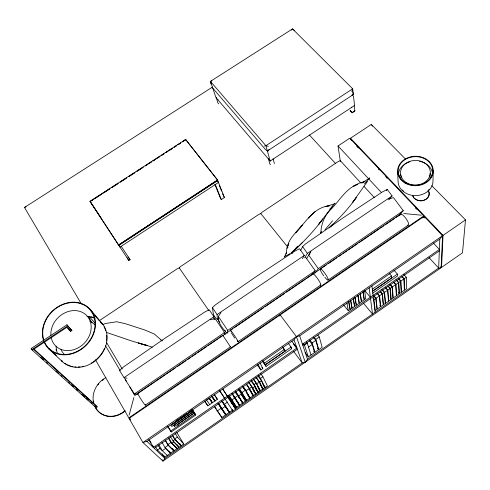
<?xml version="1.0" encoding="UTF-8"?>
<svg xmlns="http://www.w3.org/2000/svg" width="490" height="490" viewBox="0 0 490 490"><rect width="100%" height="100%" fill="white"/><g stroke="black" fill="none" stroke-linecap="round" stroke-linejoin="round"><path stroke-width="0.73" d="M433.227 170.318L433.007 180.443A17.469 14.541 -1.2 0 1 415.979 195.584A17.469 14.541 -1.2 0 1 398.082 181.374L397.629 171.365M224.432 334.633L224.506 332.545L215.177 318.616L210.259 319.768M439.793 239.132L299.684 335.871L296.425 336.575L294.018 339.784L146.896 441.368L142.939 442.513L442.568 235.708L439.793 239.132L438.66 268.085L307.493 359.268L305.221 362.19L302.195 362.949L164.897 458.395L162.968 461.108L142.939 442.513L129.084 418.374L424.12 216.323L442.568 235.708L441.129 267.681L162.968 461.108L162.214 459.81M431.788 185.71L465.5 219.881L462.499 252.822L441.551 267.387L443.015 235.396L350.485 138.235L371.322 124.411L405.567 159.128M101.001 217.903L89.989 201.28L118.611 245.061L217.64 180.087L185.63 139.478L89.989 201.28L119.977 247.119L218.546 182.396L217.609 181.208M267.858 150.644L267.748 152.31L270.192 161.032L354.552 105.472L353.48 95.985L352.071 95.342M227.458 333.249L227.691 330.376L218.35 316.46L220.984 312.498M286.142 253.955L286.742 248.846L288.745 243.377M354.938 110.691L352.463 112.7L351.943 112.669L350.148 110.832L350.221 110.409M354.246 105.675L354.325 105.246L354.84 110.899L352.439 112.486L350.117 110.618M268.404 158.374L269.665 163.636L270.498 164.615M216.194 97.247L217.805 102.698L218.791 103.856M129.127 415.146L133.868 397.555M351.832 91.569L352.678 88.812L352.42 88.304M288.763 243.377L287.085 248.167C288.475 238.489 296.536 232.119 302.471 225.051L295.47 232.897C305.558 222.717 313.49 207.246 329.464 205.769L325.476 206.664L333.218 204.214M320.607 233.632L321.152 232.236M321.409 231.574L320.846 232.989C321.128 224.616 324.074 216.568 329.899 210.4C339.019 201.647 345.334 188.803 357.706 184.197M286.509 252.491L285.027 255.443M145.426 405.071L230.447 346.877L222.791 335.264L222.981 335.809M300.609 250.457L302.63 246.672L305.35 244.026L343.962 217.272L382.372 191.951L387.253 189.452L392.098 195.933L389.146 199.436M302.44 258.653L304.296 255.443L299.549 248.755L294.956 251.052L255.339 277.181L215.661 304.658L212.427 307.665L213.462 314.684L215.655 317.949M304.688 257.911L307.377 253.355L392.098 195.933M306.464 258.898L310.874 251.56L308.731 255.161L318.298 268.63L314.923 273.157M279.38 315.989L280.151 314.917L296.425 336.575L305.221 362.19M367.482 181.337L352.653 202.364L356.267 197.562C348.445 208.783 338.988 218.748 328.943 227.979M312.534 274.382L315.205 270.737L305.65 257.25M332.918 205.763L318.782 224.236L322.922 218.907C314.102 230.882 303.8 241.668 292.873 251.713L297.35 247.346L293.29 251.45L291.134 252.987M422.784 218.032L424.12 216.323M325.011 229.737L332.545 220.806M386.341 190.598L387.253 189.452M368.388 179.548L369.73 177.882L364.462 183.964M292.12 252.436L297.608 246.133M329.776 209.224L335.093 203.136L333.849 203.987M285.664 255.339L284.212 256.999L285.211 256.405M398.052 216.108L403.276 210.712L393.513 197.66L388.074 199.228M99.078 320.821L177.202 268.783L179.199 267.865L180.639 266.499L258.579 214.577L260.766 213.53L261.923 212.348L337.855 161.774L340.225 160.591L360.959 183.082M296.622 248.191L302.563 242.434M330.407 226.65L333.035 224.108L329.433 227.513M308.406 218.013L315.021 211.613M291.219 30.111L292.536 28.892L294.527 30.637M368.063 179.052L361.834 182.997L365.111 181.435L359.862 182.88L353.186 186.396L357.749 184.197M269.212 149.53L267.381 151L265.225 149.23L212.133 87.398L212.323 86.92L210.437 81.389L292.536 28.892L352.678 88.812L353.321 94.564L267.381 151L265.899 145.708L210.437 81.389L211.852 80.991M227.642 402.008L224.279 404.336L229.498 412.194L232.768 409.922M174.722 438.942L177.392 437.086L183.762 443.983L181.165 445.79L174.722 438.942L172.382 435.047M245.355 390.187L249.827 398.07L246.531 400.355L241.98 392.527L245.355 390.187L242.838 386.481M235.561 407.98L230.772 400.422L231.537 399.895L236.309 407.46L235.561 407.98L227.972 396.514M238.024 395.479L242.599 403.092L239.653 405.138L235.004 397.574L238.024 395.479L235.525 391.755M180.92 445.955L174.881 439.548L173.031 440.829L179.12 447.205L180.92 445.955L179.395 443.407M236.548 407.3L231.923 399.956L234.869 397.917L239.414 405.304L236.548 407.3L229.057 396.147M256.129 383.18L260.141 390.898L258.267 392.202L254.206 384.509L256.129 383.18L253.581 379.505M308.504 347.055L312.24 344.464L309.539 340.911M167.892 444.602L170.894 442.519L176.915 448.736L173.987 450.776L167.892 444.602L165.191 440.038M241.392 393.978L245.539 401.047L242.832 402.933L238.618 395.902L241.392 393.978L238.471 389.648M249.226 388.546L253.189 395.73L250.059 397.911L246.023 390.769L249.226 388.546L246.286 384.234M218.577 403.95L225.676 414.852L221.847 417.517L217.223 410.945L221.143 408.225L217.879 403.203M251.854 386.892L255.688 393.991L253.422 395.571L249.532 388.497L251.854 386.892L248.908 382.592M259.253 382.09L262.793 389.054L260.374 390.738L256.778 383.805L259.253 382.09L255.86 377.208M173.748 450.941L168.162 445.3L164.995 447.493L170.655 453.091L173.748 450.941L172.229 448.381M171.868 443.107L173.632 441.882L178.881 447.376L177.16 448.571L171.868 443.107L168.774 437.913M261.476 380.963L264.821 387.651L263.026 388.895L259.645 382.231L261.476 380.963L258.083 376.087M221.725 400.845L229.265 412.36L225.915 414.687L221.847 408.734L225.271 406.363L221.995 401.359M155.563 446.794L157.48 450.083L164.867 457.115L170.416 453.256L165.547 448.448L162.306 450.696L158.876 444.828M254.971 386.586L258.034 392.368L255.927 393.831L252.822 388.074L254.971 386.586L251.186 381.085M305.141 352.641L308.308 356.879L314.684 352.451L312.24 344.464M314.053 351.048L314.966 352.255L318.518 349.787L315.768 340.428L313.508 337.469M317.875 348.396L318.794 349.597L322.157 347.257L319.266 336.961L317.9 335.191M379.756 305.527L380.712 306.66L383.235 304.909L382.182 293.994L380.216 291.691M398.382 292.591L399.35 293.712L401.194 292.432L400.63 281.205L398.64 278.939M262.885 384.368L265.053 387.486L267.393 385.863L262.934 376.749L260.796 373.692M193.281 411.827L173.736 425.332L174.691 426.386L194.156 412.935L192.037 409.861M284.451 349.407L285.094 351.054L265.28 364.756L264.539 363.163L284.451 349.407L282.644 346.945M372.296 289.259L391.528 275.974L389.538 273.696M167.868 426.71L171.267 431.935L195.773 414.981L194.224 413.021L177.454 424.61L178.409 425.694L177.643 424.432M291.078 347.067L291.673 348.678L266.046 366.404L265.329 364.866L291.078 347.067L288.365 343.398M372.529 291.164L391.669 277.934L391.528 275.974M372.541 291.299L397.408 274.106L393.929 270.149M170.532 431.145L195.112 414.148L192.27 409.622M204.348 400.955L207.876 405.83L212.25 402.811L209.365 398.346M209.126 397.947L212.44 402.676L214.877 400.991L211.57 395.896M211.852 396.183L215.067 400.857L217.376 399.264L214.473 394.818M257.348 365.013L260.845 369.993L262.818 368.633L260.049 362.833M372.761 293.136L397.519 276.017L397.408 274.106M343.576 304.896L348.347 310.776L350.044 309.6L348.604 301.711M302.471 344.213L439.389 249.447L433.24 242.887M154.24 448.313L297.35 349.223M302.869 345.407L439.334 250.917M308.308 356.879L304.455 345.156L307.273 343.202L306.373 342.008M318.794 349.597L315.799 339.362L319.266 336.961M375.775 298.428L377.006 309.239L375.236 310.47L373.956 299.69L375.775 298.428L373.821 296.119M379.327 295.972L380.461 306.838L377.257 309.061L376.032 298.251L379.327 295.972L376.877 293.087M380.712 306.66L379.585 295.789L382.182 293.994M384.307 292.518L385.305 303.469L383.456 304.756L382.408 293.835L384.307 292.518L381.851 289.645M387.59 290.245L388.503 301.252L385.557 303.292L384.564 292.34L387.59 290.245L385.618 287.949M390.003 288.567L390.849 299.617L388.754 301.074L387.847 290.062L390.003 288.567L388.031 286.283M392.147 287.085L392.931 298.171L391.173 299.396L390.334 288.341L392.147 287.085L389.673 284.231M395.675 284.641L396.367 295.782L393.182 297.993L392.404 286.907L395.675 284.641L393.691 282.363M398.517 282.675L399.136 293.859L396.624 295.605L395.932 284.463L398.517 282.675L396.03 279.833M399.35 293.712L398.744 282.516L400.63 281.205M403.895 278.945L404.366 290.221L401.445 292.254L400.887 281.027L403.895 278.945L401.898 276.679M406.296 277.279L406.706 288.598L404.618 290.049L404.152 278.767L406.296 277.279L403.797 274.455M265.053 387.486L260.533 378.415L262.934 376.749M157.48 450.083L159.924 448.393L167.243 455.461M314.966 352.255L312.124 342.957L315.768 340.428M465.5 219.881L443.015 235.396L441.282 234.796M175.959 420.916L179.009 418.809M180.228 417.97L182.053 416.708M183.278 415.863L186.935 413.34M188.766 412.072L191.817 409.971L192.313 410.596L173.442 423.623L172.909 423.023M238.06 341.665L320.595 285.168M327.994 280.108L408.158 225.235M125.25 379.603L134.352 393.991L224.506 332.545M227.691 330.376L315.205 270.737M318.298 268.63L403.276 210.712M137.727 393.256L222.791 335.264M230.404 330.07L312.988 273.769M320.387 268.722L400.6 214.038M154.411 382.182L134.836 395.528L129.826 387.02M155.679 381.324L165.148 374.862M166.41 374.005L175.255 367.972M177.147 366.685L185.992 360.652M187.884 359.36L191.039 357.21M192.307 356.346L196.092 353.768M197.354 352.904L206.829 346.448M208.091 345.585L217.566 339.129M218.828 338.265L232.719 328.79M233.981 327.933L263.663 307.696M264.925 306.832L274.4 300.376M275.662 299.513L284.506 293.486M286.399 292.193L305.344 279.276M306.605 278.418L326.181 265.065M328.079 263.773L336.918 257.746M338.81 256.454L341.971 254.304M343.233 253.44L347.024 250.862M348.286 249.998L357.761 243.542M359.023 242.679L368.492 236.217M369.76 235.359L379.229 228.897M380.491 228.04L383.652 225.884M384.913 225.026L394.389 218.565M395.651 217.707L401.335 213.83M124.037 377.625L213.891 316.718L209.255 309.809L204.961 311.891L164.083 338.86L123.302 367.096L119.517 370.483L124.037 377.625L126.996 378.225M218.62 318.665L217.37 319.511L217.064 314.568L304.296 255.443M97.149 406.976L96.083 407.698L31.764 349.688L31.152 348.531L66.94 324.79L71.901 330.493L70.646 331.332L66.836 327.314L33.626 349.358L97.149 406.976L96.585 405.965L33.577 348.715M340.366 161.522L338.026 145.971L349.756 138.186L423.758 215.943L128.815 417.903L95.458 359.801M31.764 349.688L67.583 325.917L71.901 330.493M118.151 244.332L128.864 260.502L130.077 259.706L128.282 256.968M214.822 184.234L220.555 198.573L221.302 199.528L224.438 197.458L217.487 180.026L118.617 244.896M264.324 146.051L265.899 145.708L352.678 88.812M118.758 245.288L217.738 180.338M118.788 245.331L217.756 180.387L185.63 139.478L182.531 141.812M110.029 188.662L90.785 201.102L92.739 199.908M111.959 187.419L118.372 183.272M120.295 182.029L126.714 177.882M128.637 176.639L135.05 172.492M143.392 167.102L136.98 171.249L142.78 167.568M145.316 165.859L151.735 161.712M153.015 160.885L160.077 156.322M161.357 155.495L163.923 153.835M165.847 152.592L168.413 150.932M169.699 150.105L172.266 148.446M176.755 145.542L174.189 147.202L176.137 146.008M178.035 144.715L180.602 143.056M95.305 198.248L101.081 194.518M103.647 192.858L109.417 189.128M111.983 187.468L117.759 183.738M120.326 182.078L126.095 178.348M128.662 176.688L134.438 172.958M145.346 165.908L147.27 164.665M149.193 163.421L151.116 162.178M153.039 160.934L155.606 159.275M157.535 158.031L159.458 156.788M161.382 155.544L163.948 153.885M165.871 152.641L167.794 151.398M169.724 150.154L172.29 148.495M178.06 144.764L180.626 143.105M182.55 141.861L185.759 139.791M81.389 303.984L24.5 207.466L212.489 87.049M286.172 255.847L290.123 253.569M352.23 95.017L353.321 94.564L352.806 91.759M24.5 207.466L26.05 206.823M102.214 324.723L105.675 323.461L116.755 321.74L125.507 323.743L144.997 330.058L154.362 334.064L162.19 340.862M352.028 94.919L353.321 94.564M130.395 418.031L129.084 418.374L130.714 419.948M441.129 267.681L438.66 268.085L429.044 257.648M134.352 393.991L137.751 394.132M217.572 99.39L218.056 99.421M351.299 107.237L351.826 107.267M269.984 160.787L270.505 160.83M403.699 213.524L421.339 215.184M265.899 145.708L268.33 146.351M146.149 345.444L138.394 342.982L147.319 345.585L131.786 341.016L106.397 332.392M145.873 345.089L152.28 347.22M160.83 340.029L162.08 340.777M31.152 348.531L32.848 350.062M40.75 357.204L43.573 359.752M46.397 362.306L47.524 363.323M55.995 370.973L58.818 373.527M61.079 375.567L62.206 376.59M68.416 382.2L69.549 383.217M71.24 384.748L73.5 386.788M76.324 389.342L77.451 390.359M81.971 394.444L84.794 396.992M85.922 398.015L88.182 400.054M91.005 402.602L92.132 403.625M49.123 348.629L51.897 351.257M53.006 352.304L56.338 355.458M61.33 360.187L62.444 361.24M146.896 441.368L164.897 458.395L162.239 453.844M48.853 348.911L62.181 361.51M356.769 146.339L358.343 147.992M378.28 168.952L379.327 170.054M385.624 176.676L387.198 178.329M415.526 208.121L416.574 209.224M423.397 216.396L424.965 218.05M67.626 327.694L70.646 331.332M338.026 145.971L381.612 192.693M364.07 186.457L374.434 197.703M309.417 134.977L335.252 163.219M230.135 346.534L230.447 346.877M226.466 332.918C222.668 328.165 217.787 322.977 218.35 316.46M402.155 276.501L404.152 278.767M398.897 278.755L400.887 281.027M396.753 280.243L398.744 282.516M393.948 282.185L395.932 284.463M390.426 284.623L392.404 286.907M388.356 286.056L390.334 288.341M89.137 316.381L95.409 323.639M385.875 287.771L387.847 290.062M382.598 290.037L384.564 292.34M270.192 161.032L215.9 97.437L212.789 88.292M380.442 291.532L382.408 293.835M377.625 293.486L379.585 295.789M90.601 309.833L102.275 323.639M90.313 310.072L93.719 314.096M94.693 315.248L99.078 320.423M100.052 321.575L102 323.872A27.244 23.189 -44.6 0 0 100.995 322.751M374.084 295.936L376.032 298.251M372.982 298.533L373.956 299.69M365.026 290.889L370.354 297.228L369.172 287.893M363.39 303.108L372.492 314.078L370.526 298.557M260.766 213.53L287.991 247.401M291.813 252.16L292.769 253.348M223.691 196.502L224.438 197.458M314.439 337.586L315.799 339.362M317.6 348.586L318.518 349.787M309.864 339.993L312.124 342.957M313.778 351.244L314.684 352.451M303.549 343.955L304.455 345.156M291.948 341.346L296.934 348.047L153.321 447.444L148.764 439.585M293.283 343.753L296.45 348.01M290.319 346.853L291.673 348.678M293.645 351.391L302.195 362.949L294.018 339.784M283.293 348.598L285.094 351.054M209.745 404.538L206.498 399.987L209.04 398.235L212.25 402.811M302.63 246.672L307.377 253.355M262.824 360.75L264.539 363.163M262.628 361.02L265.329 364.866M262.524 361.442L266.046 366.404M261.942 367.39L262.818 368.633M258.395 375.352L260.533 378.415M263.951 386.402L264.821 387.651M256.258 377.349L259.645 382.231M179.199 267.865L208.814 310.55M214.038 318.077L214.908 319.333M224.053 332.514L225.357 334.401M259.994 384.521L263.026 388.895M261.93 387.804L262.793 389.054M253.391 378.911L256.778 383.805M257.348 386.353L260.374 390.738M258.414 388.399L260.141 390.898M234.747 338.118L231.262 332.753M251.241 380.216L254.206 384.509M255.682 388.441L258.267 392.202M255.878 389.232L258.034 392.368M211.607 396.238L214.877 400.991M249.043 382.568L252.822 388.074M252.485 388.809L255.927 393.831M253.538 390.855L255.688 393.991M246.593 384.191L249.532 388.497M249.128 389.281L253.422 395.571M251.045 392.588L253.189 395.73M221.143 408.225L225.676 414.852M243.089 386.451L246.023 390.769M243.212 387.817L244.069 389.078M246.207 392.233L250.059 397.911M247.26 394.285L249.827 398.07M239.469 388.809L241.98 392.527M214.197 394.566L217.376 399.264M239.285 389.611L246.531 400.355M241.276 394.726L245.539 401.047M212.427 307.665L217.064 314.568M218.558 320.779L219.82 322.659M224.873 330.199L225.712 331.454M216.574 318.329L217.37 319.511M235.708 391.559L238.618 395.902M235.61 392.153L242.832 402.933M235.378 392.319L236.652 394.217M238.348 396.753L239.622 398.658M240.474 399.926L242.599 403.092M232.511 393.838L235.004 397.574M231.966 393.562L239.653 405.138M233.069 395.773L239.414 405.304M225.271 406.363L229.265 412.36M229.032 395.589L231.923 399.956M229.136 396.637L236.309 407.46M228.291 396.68L230.772 400.422M228.199 397.078L235.329 408.146L228.162 397.317M222.852 389.342L227.378 396.19L222.785 388.968M228.071 397.721L229.338 399.632M231.023 402.186L232.291 404.097M233.552 406.008L235.666 409.199L228.034 397.219M219.618 390.665L224.549 398.149L219.881 390.971M232.113 409.805L232.952 411.079L225.21 399.172M121.226 246.299L130.077 259.706M222.221 401.2L229.498 412.194M127.075 257.764L128.864 260.502M218.816 403.785L225.915 414.687M218.583 403.723L221.847 408.734M212.176 396.404L215.067 400.857M209.555 398.211L212.44 402.676M214.651 406.382L216.249 408.856M217.046 410.093L221.847 417.517M214.375 406.541L217.223 410.945M205.004 401.353L207.876 405.83M192.129 409.175L195.773 414.981M192.196 409.812L194.224 413.021M173.925 425.124L174.691 426.386M176.853 432.554L183.762 443.983M175.046 433.197L177.392 437.086M180.014 443.879L181.165 445.79M167.85 426.245L171.267 431.935M172.547 435.653L174.881 439.548M177.356 444.828L178.115 446.102M170.532 436.7L173.632 441.882M176.394 447.297L177.16 448.571M175.396 446.188L176.915 448.736M168.18 437.968L170.894 442.519M172.847 448.858L173.987 450.776M165.081 440.094L168.162 445.3M106.312 342.063L122.243 369.001M169.901 451.805L170.655 453.091M169.283 451.333L170.416 453.256M88.169 316.301L92.028 322.849M105.528 345.769L120.185 370.648M124.423 377.851L126.353 381.128M161.927 442.274L165.547 448.448M158.007 445.104L159.924 448.393M164.119 455.823L164.867 457.115M149.689 440.473L151.208 443.089M152.341 445.049L153.48 447.009M351.881 140.697L350.485 138.235L350.675 139.748M66.94 324.79L67.583 325.917M440.871 266.18L441.551 267.387M371.322 124.411L372.351 126.255M258.046 364.217L260.845 369.993M215.306 184.522L221.302 199.528M219.391 185.539L221.541 191.02M222.613 193.764L223.422 195.816M299.684 335.871L307.493 359.268M307.273 343.202L311.04 354.981M273.089 158.742L274.412 163.568M210.437 81.389L211.006 84.084M346.871 302.912L348.347 310.776M348.807 301.571L350.246 309.46L351.943 308.29L350.54 300.376M350.748 300.235L352.145 308.149L354.521 306.507L353.168 298.563M353.376 298.416L354.723 306.366L356.212 305.331L354.895 297.369M355.103 297.228L356.414 305.197L359.121 303.322L357.865 295.317M358.074 295.176L359.323 303.181L361.357 301.779L360.144 293.749M360.352 293.602L361.559 301.638L364.125 299.862L362.968 291.795M363.176 291.654L364.327 299.721L365.742 298.741L364.621 290.656M371.935 285.982L373.055 295.36M373.221 296.695L375.083 312.277M213.891 316.718L214.173 319.474M428.474 190.702A8.471 7.099 -0.1 0 1 423.703 200.288A8.471 7.099 -0.1 0 1 412.635 195.626M428.474 190.867A8.465 7.099 0 0 1 423.703 200.453A8.465 7.099 0 0 1 412.635 195.786M429.332 189.238A17.003 14.149 -1.2 0 1 427.899 190.684M403.699 191.265A17.003 14.149 -1.2 0 1 402.204 189.9M399.246 177.117A17.003 14.149 -1.2 0 1 400.667 174.287M429.963 173.448A17.003 14.149 -1.2 0 1 431.806 176.804M398.29 174.899A17.193 14.253 -1.5 0 1 409.885 161.737M419.403 161.259A17.193 14.253 -1.5 0 1 432.621 173.925M400.765 178.972A14.737 12.244 -1.3 0 1 401.2 175.812M429.589 175.016A14.737 12.244 -1.3 0 1 430.22 178.17M312.822 274.541A6.897 1.133 55.2 0 1 317.679 278.737A6.897 1.133 55.2 0 1 320.105 284.96M231.029 331.461A6.989 0.349 56.2 0 1 231.776 331.724A6.989 0.349 56.2 0 1 237.044 339.595A6.989 0.349 56.2 0 1 237.166 340.636M400.097 215.037A6.799 1.942 53.9 0 1 405.934 218.454A6.799 1.942 53.9 0 1 407.49 225.149M321.556 272.507A6.891 1.207 55.1 0 1 321.814 269.641A6.891 1.207 55.1 0 1 327.957 278.541A6.891 1.207 55.1 0 1 324.839 277.26M323.786 275.901A6.891 1.207 55.1 0 1 321.832 272.979M145.291 404.599A7.099 0.551 57.4 0 1 141.561 400.171A7.099 0.551 57.4 0 1 137.868 393.213M125.201 410.92A21.535 18.951 -50.7 0 1 95.054 406.608M93.823 402.97A21.535 18.951 -50.7 0 1 93.486 401.047M97.896 385.018A21.535 18.951 -50.7 0 1 98.753 383.915M102.202 380.497A21.535 18.951 -50.7 0 1 103.862 379.266M124.95 410.675A21.554 18.963 -50.7 0 1 94.527 405.781M93.553 402.725A21.554 18.963 -50.7 0 1 105.956 377.606M43.714 340.936A28.628 24.071 -43.7 0 1 74.088 302.177A28.628 24.071 -43.7 0 1 89.051 342.008A28.628 24.071 -43.7 0 1 43.941 341.542M100.156 321.44A27.611 23.502 -44.6 0 1 98.196 358.202A27.611 23.502 -44.6 0 1 61.317 360.628M56.27 350.687A27.611 23.502 -44.6 0 1 56.044 349.419M90.895 316.705A27.611 23.502 -44.6 0 1 92.114 317.024M92.714 317.208A27.611 23.502 -44.6 0 1 95.035 318.108M43.843 340.164A28.242 23.747 -43.7 0 1 74.235 302.52A28.242 23.747 -43.7 0 1 88.929 341.616A28.242 23.747 -43.7 0 1 44.517 341.947M104.045 326.879A27.244 23.189 -44.6 0 1 104.872 328.527M105.111 329.096A27.244 23.189 -44.6 0 1 105.742 330.848M106.63 335.197A27.244 23.189 -44.6 0 1 106.759 337.794M106.747 338.455A27.244 23.189 -44.6 0 1 106.606 340.44M104.48 348.372A27.244 23.189 -44.6 0 1 103.58 350.283M102.894 351.532A27.244 23.189 -44.6 0 1 101.35 353.945M100.928 354.527A27.244 23.189 -44.6 0 1 96.542 359.323M95.997 359.795A27.244 23.189 -44.6 0 1 93.124 361.981M92.518 362.373A27.244 23.189 -44.6 0 1 91.293 363.121M83.465 366.257A27.244 23.189 -44.6 0 1 82.118 366.538M80.097 366.839A27.244 23.189 -44.6 0 1 78.088 366.973M76.097 366.949A27.244 23.189 -44.6 0 1 74.792 366.845M72.869 366.551A27.244 23.189 -44.6 0 1 71.614 366.269M70.389 365.92A27.244 23.189 -44.6 0 1 67.479 364.75M66.377 364.168A27.244 23.189 -44.6 0 1 64.815 363.182M57.465 353.572A27.244 23.189 -44.6 0 1 56.117 346.112M87.024 316.491A27.244 23.189 -44.6 0 1 94.852 318.414M64.607 354.65A21.217 18.026 -44.5 0 1 60.938 349.278M89.878 321.311A21.217 18.026 -44.5 0 1 95.434 325.58M50.899 335.234A21.732 18.314 -43.8 0 1 79.19 311.181A21.732 18.314 -43.8 0 1 83.612 343.9A21.732 18.314 -43.8 0 1 51.236 337.733M193.213 411.741L171.886 426.471L170.973 425.467L192.38 410.681L193.213 411.741M406.743 182.844A14.902 12.33 -1.6 0 0 430.257 173.834A14.902 12.33 -1.6 0 0 409.285 161.565A14.902 12.33 -1.6 0 0 406.743 182.844M405.077 183.058A17.805 14.718 -1.7 0 0 433.154 172.253A17.805 14.718 -1.7 0 0 408.066 157.651A17.805 14.718 -1.7 0 0 405.077 183.058M405.346 182.727A17.334 14.326 -1.7 0 0 432.676 172.217A17.334 14.326 -1.7 0 0 408.262 158A17.334 14.326 -1.7 0 0 405.346 182.727"/></g></svg>
